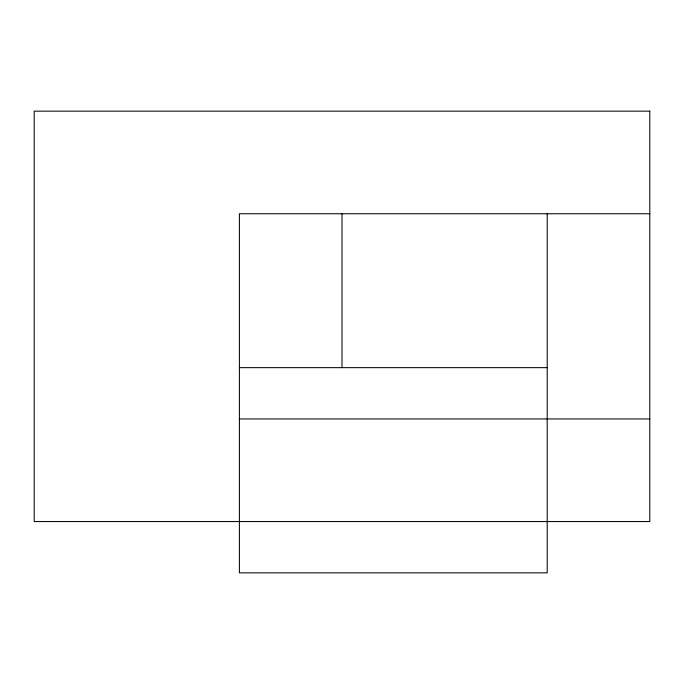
<?xml version="1.0" encoding="UTF-8"?>
<svg xmlns="http://www.w3.org/2000/svg" width="684" height="684" viewBox="0 0 684 684"><rect width="100%" height="100%" fill="white"/><g stroke="black" fill="none" stroke-linecap="round" stroke-linejoin="round"><path stroke-width="1.03" d="M649.8 213.75L239.4 213.75L239.4 572.85L547.2 572.85L547.2 213.75M239.4 367.65L547.2 367.65M239.4 418.95L649.8 418.95M342 213.75L342 367.65M649.8 111.15L34.2 111.15L34.2 521.55L649.8 521.55L649.8 111.15"/></g></svg>
